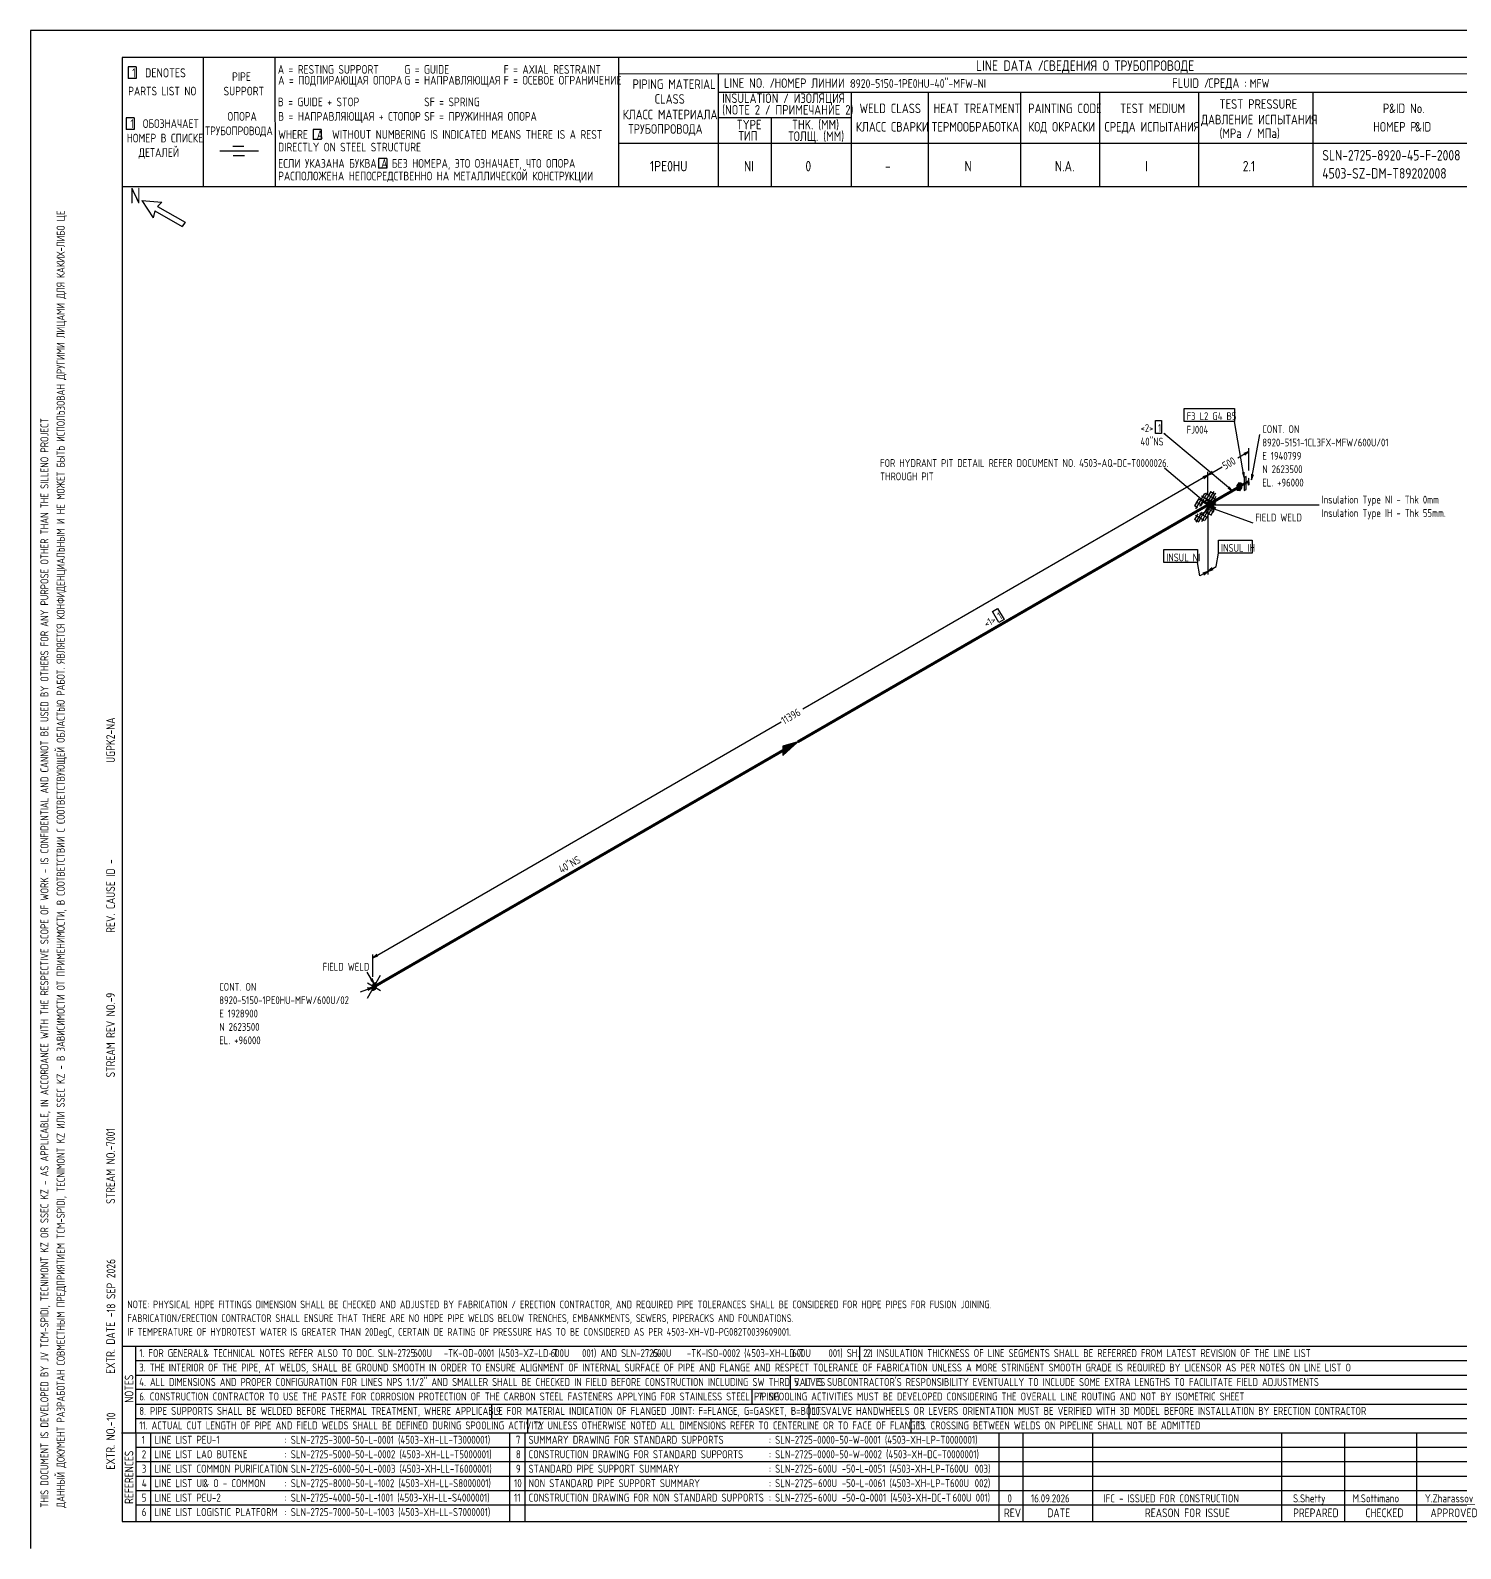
# Model space of a CAD drawing. Extents: x -1005 to 594, y -998 to 420.
# Drawn here: x 0 to 395.7, y 0 to 420 of the extents above; entities that cross this region are included whole.
import ezdxf

# ---------------------------------------------------------------- set-up
doc = ezdxf.new("R2010")
doc.units = 0
doc.styles.add('TTFN17', font='GOST type A')

msp = doc.modelspace()

# ---------------------------------------------------------------- linework, layer by layer
at = {"layer": 'GT_1', "flags": 128}
for points in [[(0, 420), (0, 0)], [(594, 420), (0, 420)], [(589.1, 412.5), (25.4, 412.5)], [(25.4, 412.5), (25.4, 7.5)], [(47.8, 412.5), (47.8, 376.7)], [(67.6, 412.5), (67.7, 376.7)], [(162.7, 412.5), (162.7, 376.7)], [(29.3, 409.9), (27.1, 409.9)], [(27.1, 409.9), (27.1, 406.7)], [(29.3, 409.9), (29.3, 406.7)], [(589.1, 408), (162.7, 407.9)], [(190.3, 407.8), (190.3, 376.7)], [(29.3, 406.7), (27.1, 406.7)], [(190.3, 402.9), (402.7, 402.9)], [(227.1, 402.9), (227.1, 376.7)], [(248.4, 402.9), (248.4, 376.8)], [(273.9, 402.9), (273.9, 376.7)], [(295.8, 402.9), (295.8, 376.7)], [(323.2, 402.9), (323.2, 376.7)], [(354.8, 402.9), (354.8, 376.8)], [(28.7, 395.8), (26.5, 395.8)], [(26.5, 395.8), (26.5, 392.6)], [(28.7, 395.8), (28.7, 392.6)], [(227.1, 395.8), (190.3, 395.8)], [(205, 395.8), (205, 376.7)], [(28.7, 392.6), (26.5, 392.6)], [(80.5, 392.6), (78.2, 392.6)], [(78.2, 392.6), (78.2, 389.8)], [(80.5, 392.6), (80.5, 389.8)], [(63.1, 386.6), (52.4, 386.6)], [(59.1, 387.9), (56, 387.9)], [(80.5, 389.8), (78.2, 389.8)], [(230.2, 388.7), (162.7, 388.7)], [(402.7, 388.7), (226.9, 388.7)], [(59.2, 385.3), (56.1, 385.3)], [(98.6, 384.6), (96.3, 384.6)], [(96.3, 384.6), (96.3, 381.9)], [(98.6, 384.6), (98.6, 381.9)], [(98.6, 381.9), (96.3, 381.9)], [(402.7, 376.7), (25.4, 376.7)], [(30.8, 372.9), (34, 368.1)], [(30.8, 372.9), (36.4, 372.5)], [(34.4, 370.1), (34, 368.1)], [(34.4, 370.1), (42, 365.7)], [(36.4, 372.5), (35.2, 371.3)], [(35.2, 371.3), (42.8, 366.9)], [(42.8, 366.9), (42, 365.7)], [(319.2, 315.43), (333.15, 315.43), (333.15, 311.82), (319.2, 311.82), (319.2, 315.43)], [(311.25, 312.05), (312.98, 312.05), (312.98, 308.52), (311.25, 308.52), (311.25, 312.05)], [(335.85, 296.3), (333.15, 311.82)], [(332.55, 292.62), (313.57, 308.52), (313.95, 308.52)], [(337.88, 295.7), (340.12, 308.23)], [(337.12, 303.5), (334.05, 301.7)], [(336, 302.52), (337.12, 303.5), (335.7, 302.98)], [(337.12, 298.25), (337.12, 304.4)], [(325.8, 288.73), (313.73, 298.85)], [(325.8, 296.98), (329.7, 299.23)], [(325.8, 296.98), (213.68, 232.18)], [(324.68, 296), (325.8, 296.98), (324.38, 296.45)], [(326.93, 297.95), (325.8, 296.98), (327.23, 297.5)], [(325.8, 291.73), (325.8, 297.88)], [(325.8, 291.73), (325.8, 297.88)], [(335.1, 293.45), (334.5, 292.62), (333.9, 292.77), (333.9, 294.05), (334.5, 294.88), (335.1, 294.73), (335.1, 293.45)], [(333.9, 294), (335.1, 294)], [(334.01, 294.2), (335.1, 294.2)], [(334.15, 294.4), (335.1, 294.4)], [(334.3, 294.6), (335.1, 294.6)], [(337.12, 295.48), (334.5, 293.98)], [(337.12, 295.25), (334.5, 293.75)], [(334.5, 293.6), (337.12, 295.1)], [(335.32, 297.73), (335.85, 296.3), (335.85, 297.8)], [(335.85, 294.5), (335.85, 292.7), (336.38, 293), (336.38, 296.6), (335.85, 296.3), (335.85, 294.5)], [(337.12, 294.27), (336.98, 294.2), (337.12, 296.15), (336.98, 296.07), (337.12, 294.27), (337.12, 296.15)], [(336.98, 296.07), (336.98, 294.2)], [(337.88, 297.2), (337.88, 295.7), (338.4, 297.12)], [(323.25, 290.52), (322.05, 288.43)], [(324.82, 291.88), (322.35, 287.68)], [(323.18, 290.45), (324.68, 289.55)], [(325.8, 292.32), (323.48, 288.27)], [(323.85, 286.7), (323.85, 286.7), (324.15, 286.55), (324.52, 286.55), (324.9, 286.77), (325.27, 287.07), (325.57, 287.45), (325.95, 287.98), (326.1, 288.5), (326.18, 288.95), (326.1, 289.4), (325.95, 289.7), (325.57, 289.85), (325.27, 289.85), (324.9, 289.7), (324.52, 289.48), (324.15, 289.02), (323.77, 288.5)], [(324, 291.27), (327.98, 288.95)], [(327.98, 291.05), (324, 284.07)], [(324.38, 285.8), (327.98, 292.1)], [(324.38, 290), (327.98, 287.9)], [(324.52, 289.48), (325.8, 288.73), (324.82, 289.85)], [(324.9, 291.95), (328.12, 290.15)], [(328.12, 290.07), (324.9, 284.45)], [(326.55, 292.4), (325.05, 289.77)], [(325.8, 287.9), (326.55, 288.27), (326.93, 289.32), (326.55, 290), (325.8, 289.55), (325.43, 288.5), (325.8, 287.9)], [(327.38, 292.48), (325.8, 289.77)], [(327.6, 291.73), (326.18, 289.25)], [(326.48, 292.4), (327.75, 291.65)], [(331.27, 293.38), (332.55, 292.62), (331.57, 293.75)], [(333.9, 293.8), (335.1, 293.8)], [(333.9, 293.6), (335.1, 293.6)], [(333.9, 293.4), (335.06, 293.4)], [(333.9, 293.2), (334.92, 293.2)], [(333.9, 293), (334.77, 293)], [(333.9, 292.8), (334.63, 292.8)], [(322.12, 288.57), (322.95, 287.98)], [(323.02, 286.25), (322.12, 284.68)], [(322.35, 285.88), (324.82, 284.45)], [(322.43, 289.62), (324, 288.73)], [(324, 286.62), (322.43, 283.93)], [(324.6, 286.55), (323.18, 284.07)], [(323.48, 286.48), (325.8, 285.12)], [(325.05, 286.77), (326.55, 286.02)], [(325.46, 288.6), (326.67, 288.6)], [(325.49, 288.4), (326.6, 288.4)], [(325.53, 288.8), (326.74, 288.8)], [(325.6, 289), (326.81, 289)], [(325.61, 288.2), (326.4, 288.2)], [(325.68, 289.2), (326.88, 289.2)], [(325.75, 289.4), (326.88, 289.4)], [(327.3, 288.95), (325.8, 288.73), (327.3, 288.5)], [(325.8, 288.73), (356.55, 288.73)], [(325.8, 287.68), (327.38, 286.77)], [(325.8, 287.23), (325.8, 269.45)], [(325.8, 287.23), (325.8, 269.45)], [(325.88, 289.6), (326.77, 289.6)], [(326.18, 288.8), (327.6, 287.82)], [(327.68, 287.9), (326.18, 288.12), (327.45, 287.38)], [(326.18, 288.12), (338.18, 283.77)], [(327.75, 288.05), (326.48, 285.8)], [(322.05, 284.75), (323.32, 284)], [(328.73, 278.98), (338.02, 278.98), (338.02, 275.38), (328.73, 275.38), (328.73, 278.98)], [(313.57, 276.35), (322.88, 276.35), (322.88, 272.75), (313.57, 272.75), (313.57, 276.35)], [(328.05, 271.7), (328.73, 275.38)], [(323.55, 269.07), (322.88, 272.75)], [(325.8, 270.35), (323.55, 269.07)], [(324.68, 269.38), (325.8, 270.35), (324.38, 269.82)], [(325.8, 270.35), (328.05, 271.7)], [(326.93, 271.32), (325.8, 270.35), (327.23, 270.88)], [(266.18, 259.25), (267.6, 260.07), (269.4, 257.07), (267.9, 256.18), (266.18, 259.25)], [(94.72, 163.47), (207.68, 228.72)], [(208.2, 220.78), (208.2, 219.43), (212.32, 223.18), (208.2, 221.97), (208.2, 219.57), (211.95, 222.95), (208.2, 221.9), (208.2, 219.8), (211.5, 222.72), (208.2, 221.68), (208.2, 219.95), (211.12, 222.43), (208.2, 221.53), (208.2, 220.1), (210.75, 222.28), (208.2, 221.38), (208.2, 220.25), (210.3, 221.97), (208.2, 221.22), (208.2, 220.47), (210, 221.82), (208.2, 221), (208.2, 220.62), (209.55, 221.53), (208.2, 220.85), (208.2, 220.78), (212.32, 223.18)], [(95.85, 164.45), (94.72, 163.47), (96.15, 164)], [(94.72, 158.22), (94.72, 164.38)], [(95.1, 156.28), (93.22, 159.5)], [(93.3, 152.3), (96.9, 158.6)], [(93.3, 156.5), (96.9, 154.4)], [(94.12, 157.4), (95.1, 156.28), (94.58, 157.7)], [(94.72, 154.4), (95.47, 154.78), (95.85, 155.82), (95.47, 156.5), (94.72, 156.05), (94.35, 155), (94.72, 154.4)], [(94.49, 155.4), (95.7, 155.4)], [(94.56, 155.6), (95.77, 155.6)], [(94.64, 155.8), (95.84, 155.8)], [(94.71, 156), (95.75, 156)], [(94.97, 156.2), (95.64, 156.2)], [(94.72, 155.22), (91.2, 153.95)], [(93.45, 154.47), (94.72, 155.22), (93.22, 155)], [(94.35, 155), (95.56, 155)], [(94.42, 155.2), (95.63, 155.2)], [(94.47, 154.8), (95.48, 154.8)], [(94.6, 154.6), (95.12, 154.6)], [(25.3, 56), (402.7, 56)], [(29.1, 56), (29.2, 7.5)], [(229.4, 56), (229.4, 52)], [(29.1, 52), (402.7, 52)], [(29.1, 48), (402.7, 48)], [(210.2, 48), (210.2, 44)], [(402.7, 44), (29.1, 44)], [(199.6, 44), (199.6, 40)], [(29.2, 40), (402.7, 40)], [(127.6, 40), (127.6, 36)], [(215.4, 40), (215.4, 36)], [(29.1, 36), (402.7, 36)], [(137.5, 36), (137.5, 32)], [(243.6, 36), (243.6, 32)], [(25.2, 32), (402.7, 32)], [(33.2, 32), (33.2, 7.6)], [(132.6, 32), (132.6, 7.6)], [(136.8, 32), (136.8, 7.6)], [(267.9, 32), (267.9, 7.5)], [(274.6, 32), (274.6, 7.5)], [(293.9, 32), (293.9, 7.5)], [(346.1, 32), (346.1, 7.5)], [(363.6, 32), (363.6, 7.5)], [(383.5, 32), (383.5, 7.5)], [(402.7, 28), (29.5, 28)], [(402.7, 24), (29.1, 24)], [(402.7, 20), (29.1, 20)], [(402.7, 16), (29.1, 16)], [(402.7, 12), (29.2, 12)], [(25.4, 7.5), (589.1, 7.5)], [(0, 0), (0, 0)]]:
    msp.add_lwpolyline(points, dxfattribs=at)
at = {"layer": 'GT_1', "const_width": 0.8, "flags": 128}
for points in [[(325.8, 288.73), (334.5, 293.75)], [(212.32, 223.18), (325.8, 288.73)], [(94.72, 155.22), (208.2, 220.78)]]:
    msp.add_lwpolyline(points, dxfattribs=at)

# ---------------------------------------------------------------- texts
at = {"layer": 'GT_1', "style": 'TTFN17'}
for s, height, p in [('LINE DATA /', 2.8875, (261.63, 408.8)), ('СВЕДЕНИЯ О ТРУБОПРОВОДЕ', 2.8875, (280.23, 408.8)), (' 1  DENOTES', 2.5025, (26.88, 407)), (' PIPE', 2.406, (54.56, 406)), ('A = RESTING SUPPORT', 2.4062, (68.46, 408)), ('A = ПОДПИРАЮЩАЯ ОПОРА', 2.4062, (68.56, 405)), ('G = GUIDE', 2.406, (103.46, 408)), ('G = НАПРАВЛЯЮЩАЯ', 2.4062, (103.46, 405)), ('F = AXIAL RESTRAINT', 2.4062, (130.96, 408)), ('F = ОСЕВОЕ ОГРАНИЧЕНИЕ', 2.4062, (130.96, 405)), ('PARTS LIST NO', 2.4062, (27.06, 402)), ('SUPPORT', 2.406, (53.46, 402)), ('PIPING MATERIAL', 2.6469, (166.6, 403.8)), ('LINE NO. /', 2.647, (191.9, 404.1)), ('НОМЕР ЛИНИИ :', 2.5987, (205.89, 404.1)), ('8920-5150-1PE0HU-40"-MFW-NI', 2.4062, (226.86, 404.1)), ('FLUID /', 2.647, (315.9, 404.1)), ('СРЕДА :', 2.647, (325.9, 404.1)), ('MFW', 2.406, (337.36, 404.1)), ('B = GUIDE + STOP', 2.4062, (68.46, 399)), ('SF = SPRING', 2.4062, (108.96, 399)), ('CLASS', 2.647, (172.7, 399.7)), ('(NOTE 2 / ПРИМЕЧАНИЕ 2)', 2.6469, (191.4, 396.7)), ('INSULATION / ИЗОЛЯЦИЯ', 2.6469, (191.4, 399.9)), ('WELD CLASS', 2.647, (229.4, 397.1)), ('HEAT TREATMENT', 2.6469, (249.9, 397.1)), ('PAINTING CODE', 2.6469, (276.1, 397.1)), ('TEST MEDIUM', 2.6469, (301.5, 397.1)), ('TEST PRESSURE', 2.6469, (329, 398.3)), ('P', 2.65, (374.2, 397.1)), ('&ID No.', 2.647, (375.91, 397.1)), (' 1  ОБОЗНАЧАЕТ', 2.4062, (26.46, 393)), ('ОПОРА', 2.406, (54.56, 395)), ('B = НАПРАВЛЯЮЩАЯ + СТОПОР', 2.4062, (68.56, 395)), ('SF = ПРУЖИННАЯ ОПОРА', 2.4062, (108.96, 395)), ('КЛАСС МАТЕРИАЛА', 2.6469, (163.9, 395.4)), ('TYPE', 2.647, (195.4, 392.6)), ('THK. (MM)', 2.647, (210.7, 392.6)), ('ДАВЛЕНИЕ ИСПЫТАНИЯ', 2.6469, (323.9, 394)), ('НОМЕР В СПИСКЕ', 2.4062, (26.66, 389)), ('ТРУБОПРОВОДА', 2.4062, (48.36, 391)), ('WHERE  A  WITHOUT NUMBERING IS INDICATED MEANS THERE IS A REST', 2.4062, (68.56, 390)), ('ТРУБОПРОВОДА', 2.6469, (165.4, 391.4)), ('ТИП', 2.647, (195.9, 389.5)), ('ТОЛЩ. (ММ)', 2.647, (209.7, 389.4)), ('КЛАСС СВАРКИ', 2.6469, (228.4, 392)), ('ТЕРМООБРАБОТКА', 2.6469, (249.4, 392)), ('КОД ОКРАСКИ', 2.6469, (276.1, 392)), ('СРЕДА ИСПЫТАНИЯ', 2.6469, (297.2, 392)), ('(MPa / МПа)', 2.6469, (329, 390.2)), ('НОМЕР P', 2.647, (371.5, 392)), ('&ID', 2.647, (383.1, 392)), ('ДЕТАЛЕЙ', 2.406, (29.96, 385)), ('DIRECTLY ON STEEL STRUCTURE', 2.4062, (68.56, 386.5)), ('SLN-2725-8920-45-F-2008', 2.8875, (357.43, 384)), ('ЕСЛИ УКАЗАНА БУКВА A БЕЗ НОМЕРА, ЭТО ОЗНАЧАЕТ, ЧТО ОПОРА', 2.4062, (68.56, 382)), ('1PE0HU', 2.888, (171.43, 381)), ('NI', 2.888, (197.43, 381)), ('0', 2.89, (214.43, 381)), ('-', 2.89, (236.43, 381)), ('N', 2.89, (258.43, 381)), ('N.A.', 2.888, (283.43, 381)), ('I', 2.89, (308.43, 381)), ('2.1', 2.888, (335.43, 381)), ('РАСПОЛОЖЕНА НЕПОСРЕДСТВЕННО НА МЕТАЛЛИЧЕСКОЙ КОНСТРУКЦИИ', 2.4062, (68.56, 378.5)), ('4503-SZ-DM-T89202008', 2.8875, (357.43, 379)), ('N', 4.33, (27.55, 372.1)), ('<2>', 2.166, (307.15, 308.9)), ('1', 2.17, (311.97, 308.9)), ('F3 L2 G4 B5', 2.1656, (319.87, 312.2)), ('40"NS', 2.166, (307.15, 305.15)), ('FJ004', 2.166, (319.87, 308.45)), ('CONT. ON', 2.166, (340.82, 308.6)), ('8920-5151-1CL3FX-MFW/600U/01', 2.1656, (340.82, 304.9)), ('E 1940799', 2.166, (340.82, 301.2)), ('FOR HYDRANT PIT DETAIL REFER DOCUMENT NO. 4503-AQ-DC-T0000026.', 2.1656, (235.1, 299.23)), ('N 2623500', 2.166, (340.82, 297.51)), ('THROUGH PIT', 2.1656, (235.1, 295.53)), ('EL. +96000', 2.166, (340.82, 293.81)), ('Insulation Type NI - Thk 0mm', 2.1656, (357.25, 289.1)), ('FIELD WELD', 2.166, (338.88, 284.15)), ('Insulation Type IH - Thk 55mm.', 2.1656, (357.25, 285.4)), ('INSUL IH', 2.166, (329.43, 275.75)), ('INSUL NI', 2.166, (314.27, 273.12)), ('FIELD WELD', 2.166, (80.88, 159.88)), ('CONT. ON', 2.166, (52.25, 154.32)), ('8920-5150-1PE0HU-MFW/600U/02', 2.1656, (52.25, 150.63)), ('E 1928900', 2.166, (52.25, 146.93)), ('N 2623500', 2.166, (52.25, 143.23)), ('EL. +96000', 2.166, (52.25, 139.53)), ('NOTE: PHYSICAL HDPE FITTINGS DIMENSION SHALL BE CHECKED AND ADJUSTED BY FABRICATION / ERECTION CONTRACTOR, AND REQUIRED PIPE TOLERANCES SHALL BE CONSIDERED FOR HDPE PIPES FOR FUSION JOINING.', 2.1175, (26.82, 66.5)), ('FABRICATION/ERECTION CONTRACTOR SHALL ENSURE THAT THERE ARE NO HDPE PIPE WELDS BELOW TRENCHES, EMBANKMENTS, SEWERS, PIPERACKS AND FOUNDATIONS.', 2.1175, (26.82, 62.7)), ('IF TEMPERATURE OF HYDROTEST WATER IS GREATER THAN 20DegC, CERTAIN DE RATING OF PRESSURE HAS TO BE CONSIDERED AS PER 4503-XH-VD-PG082T0039609001.', 2.1175, (26.82, 58.9)), ('1. FOR GENERAL', 2.1849, (30.13, 53)), ('& TECHNICAL NOTES REFER ALSO TO DOC. SLN-2725-      -TK-OD-0001 (4503-XZ-LD-T      001) AND SLN-2725-      -TK-ISO-0002 (4503-XH-LD-T      001) SH. 2.1', 2.18487, (47.87, 53)), ('600U', 2.185, (105.93, 53)), ('600U', 2.185, (143.93, 53)), ('600U', 2.185, (172.13, 53)), ('600U', 2.185, (210.73, 53)), ('2. INSULATION THICKNESS OF LINE SEGMENTS SHALL BE REFERRED FROM LATEST REVISION OF THE LINE LIST', 2.1849, (231.33, 53)), ('3. THE INTERIOR OF THE PIPE, AT WELDS, SHALL BE GROUND SMOOTH IN ORDER TO ENSURE ALIGNMENT OF INTERNAL SURFACE OF PIPE AND FLANGE AND RESPECT TOLERANCE OF FABRICATION UNLESS A MORE STRINGENT SMOOTH GRADE IS REQUIRED BY LICENSOR AS PER NOTES ON LINE LIST O', 2.18487, (30.13, 49)), ('4. ALL DIMENSIONS AND PROPER CONFIGURATION FOR LINES NPS 1.1/2" AND SMALLER SHALL BE CHECKED IN FIELD BEFORE CONSTRUCTION INCLUDING SW THRD VALVES', 2.18487, (30.13, 45)), ("5. IT IS SUBCONTRACTOR'S RESPONSIBILITY EVENTUALLY TO INCLUDE SOME EXTRA LENGTHS TO FACILITATE FIELD ADJUSTMENTS", 2.18487, (211.33, 45)), ('6. CONSTRUCTION CONTRACTOR TO USE THE PASTE FOR CORROSION PROTECTION OF THE CARBON STEEL FASTENERS APPLYING FOR STAINLESS STEEL PIPING', 2.18487, (30.13, 41)), ('7. SPOOLING ACTIVITIES MUST BE DEVELOPED CONSIDERING THE OVERALL LINE ROUTING AND NOT BY ISOMETRIC SHEET', 2.18487, (201.33, 41)), ('8. PIPE SUPPORTS SHALL BE WELDED BEFORE THERMAL TREATMENT, WHERE APPLICABLE', 2.1849, (30.13, 37)), ('9. FOR MATERIAL INDICATION OF FLANGED JOINT: F=FLANGE, G=GASKET, B=BOLTS', 2.1849, (128.83, 37)), ('10. VALVE HANDWHEELS OR LEVERS ORIENTATION MUST BE VERIFIED WITH 3D MODEL BEFORE INSTALLATION BY ERECTION CONTRACTOR', 2.18487, (216.33, 37)), ('11. ACTUAL CUT LENGTH OF PIPE AND FIELD WELDS SHALL BE DEFINED DURING SPOOLING ACTIVITY', 2.1849, (30.13, 33)), ('12. UNLESS OTHERWISE NOTED ALL DIMENSIONS REFER TO CENTERLINE OR TO FACE OF FLANGES', 2.1849, (139.33, 33)), ('13. CROSSING BETWEEN WELDS ON PIPELINE SHALL NOT BE ADMITTED', 2.1849, (245.33, 33)), ('1', 2.21, (30.83, 29)), ('LINE LIST PEU-1', 2.2138, (34.33, 29)), (': SLN-2725-3000-50-L-0001 (4503-XH-LL-T3000001)', 2.2138, (70.33, 29)), ('7', 2.21, (134.33, 29)), ('SUMMARY DRAWING FOR STANDARD SUPPORTS', 2.2138, (137.83, 29)), (': SLN-2725-0000-50-W-0001 (4503-XH-LP-T0000001)', 2.2138, (204.33, 29)), ('2', 2.21, (30.83, 25)), ('LINE LIST LAO BUTENE', 2.2138, (34.33, 25)), (': SLN-2725-5000-50-L-0002 (4503-XH-LL-T5000001)', 2.2138, (70.33, 25)), ('8', 2.21, (134.33, 25)), ('CONSTRUCTION DRAWING FOR STANDARD SUPPORTS', 2.2138, (137.83, 25)), (': SLN-2725-0000-50-W-0002 (4503-XH-DC-T0000001)', 2.2138, (204.33, 25)), ('3', 2.21, (30.83, 21)), ('LINE LIST COMMON PURIFICATION', 2.2138, (34.33, 21)), (': SLN-2725-6000-50-L-0003 (4503-XH-LL-T6000001)', 2.2138, (70.33, 21)), ('9', 2.21, (134.33, 21)), ('STANDARD PIPE SUPPORT SUMMARY', 2.2138, (137.83, 21)), (': SLN-2725-      -50-L-0051 (4503-XH-LP-T      003)', 2.2138, (204.33, 21)), ('600U', 2.214, (217.93, 21)), ('600U', 2.214, (254.33, 21)), ('4', 2.21, (30.83, 17)), ('LINE LIST UI', 2.2138, (34.33, 17)), ('& O - COMMON', 2.2138, (47.85, 17)), (': SLN-2725-8000-50-L-1002 (4503-XH-LL-S8000001)', 2.2138, (70.33, 17)), ('10', 2.214, (133.83, 17)), ('NON STANDARD PIPE SUPPORT SUMMARY', 2.2138, (137.83, 17)), (': SLN-2725-      -50-L-0061 (4503-XH-LP-T      002)', 2.2138, (204.33, 17)), ('600U', 2.214, (217.93, 17)), ('600U', 2.214, (254.43, 17)), ('5', 2.21, (30.83, 13)), ('LINE LIST PEU-2', 2.2138, (34.33, 13)), (': SLN-2725-4000-50-L-1001 (4503-XH-LL-S4000001)', 2.2138, (70.33, 13)), ('11', 2.214, (133.83, 13)), ('CONSTRUCTION DRAWING FOR NON STANDARD SUPPORTS', 2.2138, (137.83, 13)), (': SLN-2725-      -50-Q-0001 (4503-XH-DC-T      001)', 2.2138, (204.33, 13)), ('600U', 2.214, (217.93, 13)), ('600U', 2.214, (255.13, 13)), ('0', 2.21, (270.33, 12.8)), ('16.09.2026', 2.214, (276.83, 12.8)), ('IFC - ISSUED FOR CONSTRUCTION', 2.2138, (296.93, 12.8)), ('S.Shetty', 2.214, (349.33, 12.8)), ('M.Sottimano', 2.2138, (365.83, 12.8)), ('Y.Zharassov', 2.2138, (385.83, 12.8)), ('6', 2.21, (30.83, 9)), ('LINE LIST LOGISTIC PLATFORM', 2.2138, (34.33, 9)), (': SLN-2725-7000-50-L-1003 (4503-XH-LL-S7000001)', 2.2138, (70.33, 9)), ('REV', 2.406, (269.36, 8.7)), ('DATE', 2.406, (281.36, 8.7)), ('REASON FOR ISSUE', 2.4062, (308.36, 8.7)), ('PREPARED', 2.406, (349.36, 8.7)), ('CHECKED', 2.406, (369.36, 8.7)), ('APPROVED', 2.406, (387.36, 8.7))]:
    msp.add_text(s, height=height, dxfattribs=at).set_placement(p)
for s, height, rotation, p in [('ДАННЫЙ ДОКУМЕНТ РАЗРАБОТАН СОВМЕСТНЫМ ПРЕДПРИЯТИЕМ TCM-SPIDI, TECNIMONT KZ ИЛИ SSEC KZ - В ЗАВИСИМОСТИ ОТ ПРИМЕНИМОСТИ, В СООТВЕТСТВИИ С СООТВЕТСТВУЮЩЕЙ ОБЛАСТЬЮ РАБОТ. ЯВЛЯЕТСЯ КОНФИДЕНЦИАЛЬНЫМ И НЕ МОЖЕТ БЫТЬ ИСПОЛЬЗОВАН ДРУГИМИ ЛИЦАМИ ДЛЯ КАКИХ-ЛИБО ЦЕ', 2.21375, 90, (9.5, 11.33)), ('THIS DOCUMENT IS DEVELOPED BY JV TCM-SPIDI, TECNIMONT KZ OR SSEC KZ - AS APPLICABLE, IN ACCORDANCE WITH THE RESPECTIVE SCOPE OF WORK - IS CONFIDENTIAL AND CANNOT BE USED BY OTHERS FOR ANY PURPOSE OTHER THAN THE SILLENO PROJECT', 2.21375, 90, (5, 11.33)), ('500', 2.166, 30, (330.56, 298.41)), ('<1>', 2.166, 30, (264.57, 254.68)), ('1', 2.17, 30, (268.34, 256.86)), ('11396', 2.166, 30, (208.55, 227.94)), ('UGPK2-NA', 2.406, 90, (23.4, 217.36)), ('REV. CAUSE ID -', 2.4062, 90, (23.4, 170.36)), ('40"NS', 2.166, 30, (146.97, 186.73)), ('9', 2.41, 90, (23.4, 152.36)), ('STREAM REV NO.-', 2.4062, 90, (23.4, 130.36)), ('7001', 2.406, 90, (23.4, 111.36)), ('STREAM NO.-', 2.4062, 90, (23.4, 95.36)), ('18 SEP 2026', 2.4062, 90, (23.5, 65.36)), ('EXTR. DATE -', 2.4062, 90, (23.4, 48.36)), ('NOTES', 2.406, 90, (28.5, 40.36)), ('EXTR. NO.-', 2.406, 90, (23.4, 21.86)), ('10', 2.406, 90, (23.5, 35.36)), ('REFERENCES', 2.406, 90, (28.5, 12.36))]:
    msp.add_text(s, height=height, rotation=rotation, dxfattribs=at).set_placement(p)

doc.saveas('drawing.dxf')
